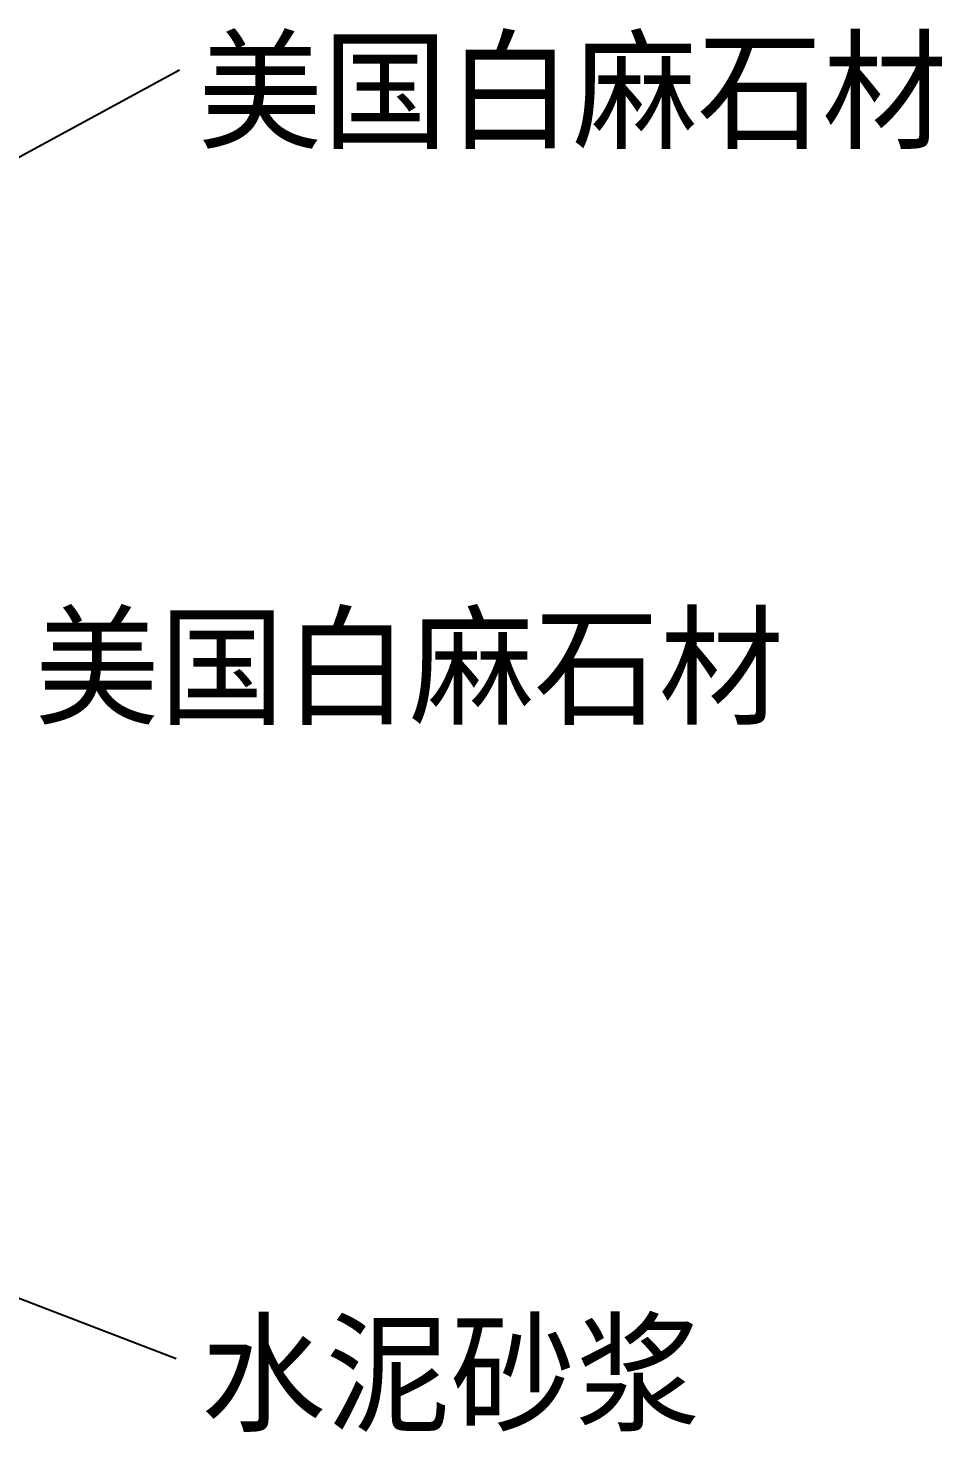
# Model space of a CAD drawing. Header units: metres. Extents: x 186 to 5383, y 145 to 6983.
# Drawn here: x 4676 to 5246, y 1606 to 2483 of the extents above; entities that cross this region are included whole.
import ezdxf

# ---------------------------------------------------------------- set-up
doc = ezdxf.new("R2010")
doc.units = ezdxf.units.M
doc.layers.add('DIM', color=3, linetype='Continuous')
doc.layers.add('TEXT', color=3, linetype='Continuous')
doc.dimstyles.get("Standard").update_dxf_attribs({"dimtxt": 2.5, "dimasz": 2.5, "dimexe": 1.25, "dimexo": 0.625, "dimtad": 1, "dimcen": 2.5, "dimazin": 3, "dimtfac": 1, "dimtmove": 0, "dimatfit": 3})

msp = doc.modelspace()

# ---------------------------------------------------------------- texts
at = {"layer": 'TEXT'}
for s, p in [('美国白麻石材', (4781.65, 2413.89)), ('美国白麻石材', (4679.63, 2054.17)), ('水泥砂浆', (4783.47, 1612.59))]:
    msp.add_text(s, height=60, dxfattribs=at).set_placement(p)

# ---------------------------------------------------------------- leaders
at = {"layer": 'DIM'}
for points in [[(4471.45, 2294.79), (4770.21, 2456.87)], [(4236.13, 1854.87), (4768.09, 1651.93)]]:
    msp.add_leader(points, dimstyle='Standard', dxfattribs=at)

doc.saveas('drawing.dxf')
